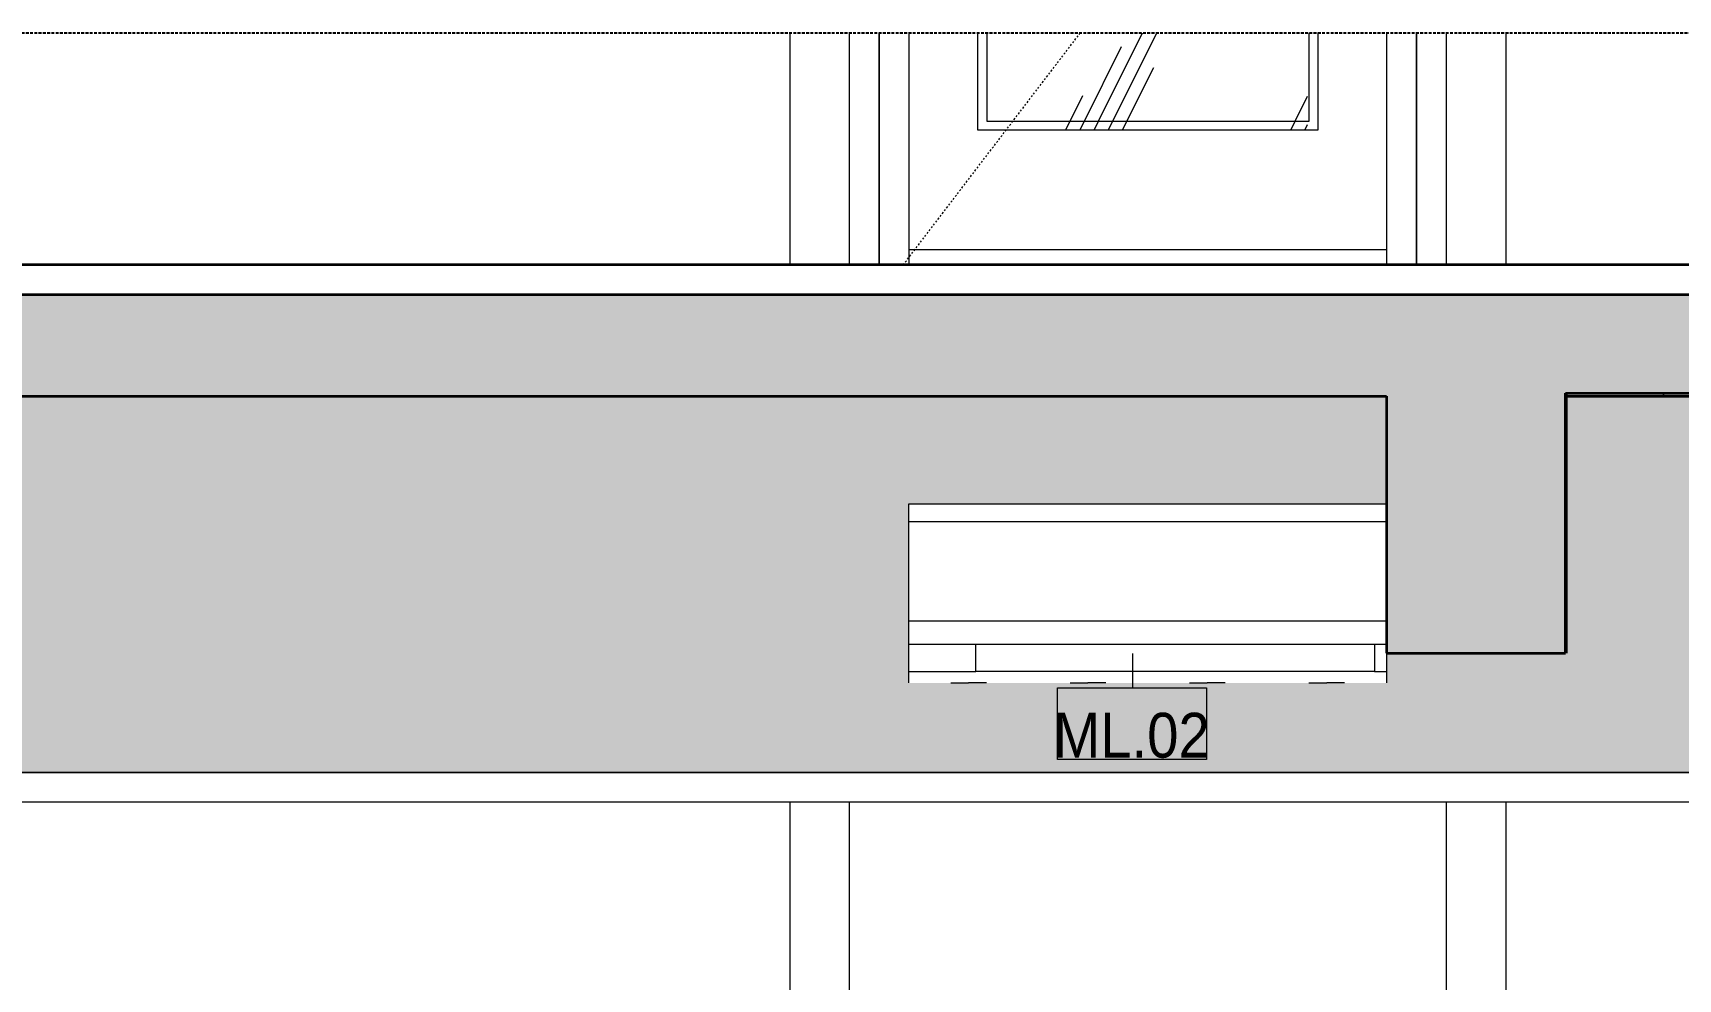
# Model space of a CAD drawing. Header units: millimetres. Extents: x 32270 to 221883, y 3811 to 78637.
# Drawn here: x 48235 to 50991, y 7804 to 9389 of the extents above; entities that cross this region are included whole.
import ezdxf

# ---------------------------------------------------------------- set-up
doc = ezdxf.new("R2010")
doc.units = ezdxf.units.MM
for name, pattern in [('Centre', [31.75, 6.35, -4.7625, 15.875, -4.7625]), ('Dash', [6, 3, -3]), ('Hidden', [7.14375, 4.7625, -2.38125]), ('IMPORT-CENTER _2_', [40.64, 25.4, -5.08, 5.08, -5.08])]:
    doc.linetypes.add(name, pattern=pattern)
for name, color, linetype, lineweight in [('0-4', 90, 'Continuous', 5), ('A-CLNG-1', 7, 'Continuous', 35), ('A-CLNG-2', 250, 'Continuous', 18), ('A-CLNG-PATT-1', 250, 'Continuous', 18), ('A-CLNG-PATT-2', 71, 'Continuous', 25), ('A-DETL-GENF', 92, 'Continuous', 18), ('A-DETL-GENF-3', 92, 'Hidden', 25), ('A-DETL-GENF-4', 9, 'Continuous', 18), ('A-DETL-GENF-HDLN-1', 250, 'Dash', 18), ('A-DETL-GENF-HDLN-2', 1, 'Continuous', 18), ('A-DETL-MEDM', 33, 'Continuous', 35), ('A-DOOR-3', 250, 'Continuous', 18), ('A-FLOR-FNSH-1', 7, 'Continuous', 35), ('A-FLOR-LEVL-2', 51, 'Centre', 9), ('A-FLOR-PATT-1', 253, 'Continuous', 18), ('A-WALL-3', 250, 'Continuous', 18), ('G-IMPT', 8, 'Continuous', 18), ('G-IMPT-2', 8, 'IMPORT-CENTER _2_', 18), ('M-EQPM', 50, 'Continuous', 18), ('M-EQPM-1', 50, 'Continuous', 25), ('M-EQPM-2', 250, 'Continuous', 18), ('M-EQPM-IDEN', 50, 'Continuous', 9), ('S-BEAM-2', 90, 'Continuous', 50), ('S-COLS-9', 250, 'Continuous', 18)]:
    doc.layers.add(name, color=color, linetype=linetype, lineweight=lineweight)
doc.styles.add('Arial_2', font='arial.ttf', dxfattribs={"width": 0.9, "height": 75})
pattern_1 = [(50, (37692.33, 15875), (364.368, -31.878), [38.1, -419.1]), (355, (37692.33, 15875), (-70.486, 382.113), [30.48, -335.28]), (100.451, (37722.7, 15872.34), (293.885, 350.233), [32.38, -356.18]), (46.184, (37692.33, 15976.6), (542.158, -84.086), [57.15, -628.65]), (96.636, (37737.5, 15969.6), (474.805, 494.855), [48.57, -534.27]), (351.184, (37692.33, 15976.6), (474.81, 494.85), [45.72, -502.92]), (21, (37743.13, 15951.2), (303.228, -204.53), [38.1, -419.1]), (326, (37743.13, 15951.2), (123.604, 368.376), [30.48, -335.28]), (71.451, (37768.4, 15934.16), (426.834, 163.843), [32.38, -356.18]), (37.5, (37692.33, 15875), (6.1766, 169.1102), [3.353, -327.863, 3.353, -337.007, -336.55]), (37.5, (37692.33, 15875), (6.1766, 169.1102), [-671.576, 3.353, -333.197]), (7.5, (37692.33, 15875), (133.639, 200.3615), [3.353, -190.703, 3.353, -320.243, -128.27]), (7.5, (37692.33, 15875), (133.639, 200.3615), [-517.652, 3.353, -124.917]), (327.5, (37579.05, 15875), (271.1818, -11.4584), [3.353, -123.647, 3.353, -392.887, -525.78]), (327.5, (37579.05, 15875), (271.1818, -11.4584), [-523.24, 3.353, -522.427]), (317.5, (37528.25, 15875), (296.2585, 50.853), [3.353, -161.747, 3.353, -259.791, -373.38]), (317.5, (37528.25, 15875), (296.2585, 50.853), [-428.244, 3.353, -370.027]), (45, (37692.33, 15875), (-125.7236, 125.7236), []), (45, (37692.33, 16065.5), (-125.7236, 125.7236), [])]
pattern_2 = [(0, (37692.33, 15875), (406.4, 101.6), [16.764, -288.036, 16.764, -288.036, -1625.6]), (0, (37692.33, 15875), (406.4, 101.6), [-609.6, 16.764, -592.836, 16.764, -288.036, -711.2]), (0, (37692.33, 15875), (406.4, 101.6), [-1524, 16.764, -186.436, 16.764, -491.236]), (120, (37844.73, 15925.8), (-291.1882, 301.1527), [16.764, -288.036, 16.764, -288.036, -1625.6]), (120, (37844.73, 15925.8), (-291.1882, 301.1527), [-609.6, 16.764, -592.836, 16.764, -288.036, -711.2]), (120, (37844.73, 15925.8), (-291.1882, 301.1527), [-1524, 16.764, -186.436, 16.764, -491.236]), (240, (37895.53, 16129), (-115.2118, -402.7527), [16.764, -288.036, 16.764, -288.036, -1625.6]), (240, (37895.53, 16129), (-115.2118, -402.7527), [-609.6, 16.764, -592.836, 16.764, -288.036, -711.2]), (240, (37895.53, 16129), (-115.2118, -402.7527), [-1524, 16.764, -186.436, 16.764, -491.236])]
pattern_3 = [(63.435, (37755.83, 15906.75), (-255.583, 766.747), [317.5, -190.5, 317.5, -190.5, -403.903]), (63.435, (37755.83, 15906.75), (-255.583, 766.747), [-1016, 127, -276.9]), (63.435, (37739.96, 15922.6), (-255.583, 766.747), [254, -317.5, 190.5, -190.5, -467.403]), (63.435, (37739.96, 15922.6), (-255.583, 766.747), [-952.5, 222.25, -245.15]), (63.435, (37739.96, 15970.25), (-255.583, 766.747), [190.5, -381, 127, -190.5, -530.903]), (63.435, (37739.96, 15970.25), (-255.583, 766.747), [-889, 285.75, -245.15]), (63.435, (37787.6, 15922.6), (-255.583, 766.747), [190.5, -381, 158.75, -689.653]), (63.435, (37835.2, 15970.25), (-255.583, 766.747), [95.25, -476.25, 63.5, -784.903]), (63.435, (37755.83, 16049.6), (-255.583, 766.747), [63.5, -476.25, 63.5, -254, -562.653]), (63.435, (37755.83, 16049.6), (-255.583, 766.747), [-857.25, 158.75, -403.9]), (63.435, (38041.6, 16002), (-255.583, 766.747), [317.5, -476.25, 381, -251.503]), (63.435, (38041.6, 15954.4), (-255.583, 766.747), [444.5, -317.5, 476.25, -188.003]), (63.435, (38073.33, 15970.25), (-255.583, 766.747), [508, -254, 381, -276.903]), (63.435, (38120.96, 16017.9), (-255.583, 766.747), [317.5, -444.5, 254, -403.903]), (63.435, (38073.33, 16113.1), (-255.583, 766.747), [158.75, -635, 190.5, -435.653]), (63.435, (38168.6, 16065.5), (-255.583, 766.747), [127, -635, 127, -530.903])]

# ---------------------------------------------------------------- blocks, each defined once
blk = doc.blocks.new('NCV_TKTC_KET CAU_rvt-2-TKCS_CĂN HỘ LOẠI 3A - MẶT CẮT 1')
at = {"layer": 'A-FLOR-PATT-1'}
h = blk.add_hatch(dxfattribs=at)
h.set_pattern_fill('FP_3', color=256, style=0, pattern_type=2)
h.set_pattern_definition(pattern_1)
h.paths.add_polyline_path([(41852.6, 8780), (41852.6, 8785), (38252.6, 8785), (38252.6, 8780), (41846.6, 8780)])
h = blk.add_hatch(dxfattribs=at)
h.set_pattern_fill('FP_3', color=256, style=0, pattern_type=2)
h.set_pattern_definition(pattern_1)
h.paths.add_polyline_path([(41852.6, 8780), (41852.6, 8785), (38252.6, 8785), (38252.6, 8780), (41846.6, 8780)])
at = {"layer": 'A-FLOR-FNSH-1'}
blk.add_line((38252.6, 8780), (41852.6, 8780), dxfattribs=at)
at = {"layer": 'S-BEAM-2'}
blk.add_line((38252.6, 8350), (38252.6, 8785), dxfattribs=at)
blk = doc.blocks.new('Air_Conditioner_on_wall_20381 - Air_Conditioner_on_wall_20381-806652-TKCS_CĂN HỘ LOẠI 3A - MẶT CẮT 1')
at = {"layer": 'M-EQPM-2'}
for p, q in [((37152.2, 8570), (37152.2, 8600)), ((37152.2, 8600), (37952.2, 8600)), ((37952.2, 8600), (37952.2, 8570)), ((37152.2, 8404.1), (37152.2, 8570)), ((37952.2, 8570), (37152.2, 8570)), ((37952.2, 8570), (37952.2, 8404.1)), ((37152.2, 8364.8), (37152.2, 8404.1)), ((37152.2, 8404.1), (37952.2, 8404.1)), ((37952.2, 8404.1), (37952.2, 8364.8)), ((37152.2, 8319.1), (37152.2, 8364.8)), ((37152.2, 8364.8), (37264.2, 8364.8)), ((37264.2, 8364.8), (37932.2, 8364.8)), ((37264.2, 8319.1), (37264.2, 8364.8)), ((37932.2, 8364.8), (37952.2, 8364.8)), ((37932.2, 8364.8), (37932.2, 8319.1)), ((37952.2, 8364.8), (37952.2, 8319.1)), ((37152.2, 8300), (37152.2, 8319.1)), ((37152.2, 8319.1), (37264.2, 8319.1)), ((37222.3, 8300), (37252.2, 8300)), ((37282.2, 8300), (37252.2, 8300)), ((37932.2, 8319.1), (37264.2, 8319.1)), ((37422.3, 8300), (37452.2, 8300)), ((37482.2, 8300), (37452.2, 8300)), ((37622.3, 8300), (37652.2, 8300)), ((37682.2, 8300), (37652.2, 8300)), ((37822.3, 8300), (37852.2, 8300)), ((37882.2, 8300), (37852.2, 8300)), ((37932.2, 8319.1), (37952.2, 8319.1)), ((37952.2, 8319.1), (37952.2, 8300))]:
    blk.add_line(p, q, dxfattribs=at)
blk = doc.blocks.new('CL_01-VÁCH DỰNG THẠCH CAO CĂN HỘ LOẠI 1-5A - CL_01-VÁCH DỰNG THẠCH CAO CĂN HỘ LOẠI 1A-5-907636-TKCS_CĂN HỘ LOẠI 3A - MẶT CẮT 1')
at = {"layer": 'A-CLNG-PATT-1'}
h = blk.add_hatch(dxfattribs=at)
h.set_pattern_fill('FP_5', color=256, style=0, pattern_type=2)
h.set_pattern_definition(pattern_2)
h.paths.add_polyline_path([(35452.4, 8150), (35452.4, 8780), (35442.4, 8780), (35442.4, 8150)])
h.paths.add_polyline_path([(41052.6, 8150), (41062.6, 8150), (41062.6, 8780), (41052.6, 8780), (41052.6, 8432.2)])
at = {"layer": 'A-CLNG-PATT-2'}
h = blk.add_hatch(dxfattribs=at)
h.set_pattern_fill('FP_6', color=256, style=0, pattern_type=2)
h.set_pattern_definition([(0, (37692.334, 15875), (203.2, 50.8), [16.764, -135.636, 16.764, -135.636, -812.8]), (0, (37692.334, 15875), (203.2, 50.8), [-304.8, 16.764, -288.036, 16.764, -135.636, -355.6]), (0, (37692.334, 15875), (203.2, 50.8), [-762, 16.764, -84.836, 16.764, -237.236]), (120, (37768.534, 15900.4), (-145.5941, 150.57636), [16.764, -135.636, 16.764, -135.636, -812.8]), (120, (37768.534, 15900.4), (-145.5941, 150.57636), [-304.8, 16.764, -288.036, 16.764, -135.636, -355.6]), (120, (37768.534, 15900.4), (-145.5941, 150.57636), [-762, 16.764, -84.836, 16.764, -237.236]), (240, (37793.934, 16002), (-57.6059, -201.37636), [16.764, -135.636, 16.764, -135.636, -812.8]), (240, (37793.934, 16002), (-57.6059, -201.37636), [-304.8, 16.764, -288.036, 16.764, -135.636, -355.6]), (240, (37793.934, 16002), (-57.6059, -201.37636), [-762, 16.764, -84.836, 16.764, -237.236])])
h.paths.add_polyline_path([(35452.4, 8150), (41052.6, 8150), (41052.6, 8780), (38252.6, 8780), (38252.6, 8350), (37952.6, 8350), (37952.2, 8780), (35452.4, 8780), (35452.4, 8432.2)])
h.paths.add_polyline_path([(37932.2, 8300), (37152.2, 8300), (37152.2, 8600), (37952.2, 8600), (37952.2, 8300)])
at = {"layer": 'A-CLNG-1'}
for p, q in [((35442.4, 8780), (35442.4, 8150)), ((35452.4, 8150), (35452.4, 8780)), ((41062.6, 8780), (41052.6, 8780)), ((41052.6, 8780), (41052.6, 8150)), ((41062.6, 8150), (41062.6, 8780)), ((35442.4, 8150), (35452.4, 8150)), ((41052.6, 8150), (41062.6, 8150))]:
    blk.add_line(p, q, dxfattribs=at)
at = {"layer": 'A-CLNG-2'}
blk.add_line((41052.6, 8150), (35452.6, 8150), dxfattribs=at)
blk = doc.blocks.new('NCV_TKTC_TANG 2_rvt-2-TKCS_CĂN HỘ LOẠI 3A - MẶT CẮT 1')
at = {"layer": 'A-CLNG-PATT-1'}
h = blk.add_hatch(dxfattribs=at)
h.set_pattern_fill('FP_5', color=256, style=0, pattern_type=2)
h.set_pattern_definition(pattern_2)
h.paths.add_polyline_path([(41029.8, 8780), (41052.6, 8780), (41052.6, 8785), (38252.6, 8785), (38252.6, 8780), (38385.9, 8780)])
at = {"layer": 'A-CLNG-1'}
blk.add_line((38252.6, 8780), (41052.6, 8780), dxfattribs=at)
at = {"layer": 'A-CLNG-2'}
for p, q in [((35452.6, 8150), (41052.6, 8150)), ((41052.6, 8100), (35452.6, 8100))]:
    blk.add_line(p, q, dxfattribs=at)
at = {"layer": 'A-WALL-3'}
for p, q in [((37052.6, 5600), (37052.6, 8100)), ((38052.6, 8100), (38052.6, 5600))]:
    blk.add_line(p, q, dxfattribs=at)
at = {"layer": 'S-COLS-9'}
for p, q in [((36952.6, 8100), (36952.6, 5600)), ((37052.6, 5600), (37052.6, 8100)), ((38052.6, 8100), (38052.6, 5600)), ((38152.6, 5600), (38152.6, 8100))]:
    blk.add_line(p, q, dxfattribs=at)
at = {"layer": 'A-CLNG-2'}
blk.add_blockref('CL_01-VÁCH DỰNG THẠCH CAO CĂN HỘ LOẠI 1-5A - CL_01-VÁCH DỰNG THẠCH CAO CĂN HỘ LOẠI 1A-5-907636-TKCS_CĂN HỘ LOẠI 3A - MẶT CẮT 1', (0, 0), dxfattribs=at)
at = {"layer": 'M-EQPM-2'}
blk.add_blockref('Air_Conditioner_on_wall_20381 - Air_Conditioner_on_wall_20381-806652-TKCS_CĂN HỘ LOẠI 3A - MẶT CẮT 1', (0, 0), dxfattribs=at)
blk = doc.blocks.new('DOOR_CW_01 CANH MO-PANEL KINH - DIG_01-900x2200-CỬA NHÔM KÍNH-V33-TKCS_CĂN HỘ LOẠI 3A - MẶT CẮT 1')
at = {"layer": 'A-DETL-GENF-HDLN-2'}
h = blk.add_hatch(dxfattribs=at)
h.set_pattern_fill('FP_9', color=256, style=0, pattern_type=2)
h.set_pattern_definition(pattern_3)
h.paths.add_polyline_path([(37267.6, 9226), (37837.6, 9226), (37837.6, 9388.6), (37822.6, 9388.6), (37822.6, 9241), (37282.6, 9241), (37282.6, 9388.6), (37267.6, 9388.6), (37267.6, 9241)])
h = blk.add_hatch(dxfattribs=at)
h.set_pattern_fill('FP_9', color=256, style=0, pattern_type=2)
h.set_pattern_definition(pattern_3)
h.paths.add_polyline_path([(37822.6, 9241), (37822.6, 9388.6), (37282.6, 9388.6), (37282.6, 9241), (37683.5, 9241)])
at = {"layer": 'A-DETL-GENF-HDLN-1'}
blk.add_line((37142.6, 9000), (37439.4, 9388.6), dxfattribs=at)
at = {"layer": 'A-DOOR-3'}
for p, q in [((37102.6, 9388.6), (37102.6, 9000)), ((37152.6, 9000), (37152.6, 9388.6)), ((37267.6, 9226), (37267.6, 9388.6)), ((37282.6, 9388.6), (37282.6, 9241)), ((37822.6, 9241), (37822.6, 9388.6)), ((37837.6, 9388.6), (37837.6, 9226)), ((37952.6, 9388.6), (37952.6, 9000)), ((38002.6, 9000), (38002.6, 9388.6)), ((37282.6, 9241), (37822.6, 9241)), ((37837.6, 9226), (37267.6, 9226)), ((37152.6, 9026), (37952.6, 9026))]:
    blk.add_line(p, q, dxfattribs=at)
blk = doc.blocks.new('NCV_TKTC_TANG 3 - 4_rvt-3-TKCS_CĂN HỘ LOẠI 3A - MẶT CẮT 1')
at = {"layer": 'A-FLOR-FNSH-1'}
blk.add_line((41852.6, 9000), (35052.6, 9000), dxfattribs=at)
at = {"layer": 'A-WALL-3'}
for p, q in [((37052.6, 9000), (37052.6, 9388.6)), ((37102.6, 9100), (37102.6, 9388.6)), ((38002.6, 9388.6), (38002.6, 9100)), ((38052.6, 9388.6), (38052.6, 9000)), ((37102.6, 9000), (37102.6, 9100)), ((38002.6, 9100), (38002.6, 9000))]:
    blk.add_line(p, q, dxfattribs=at)
at = {"layer": 'S-COLS-9'}
for p, q in [((36952.6, 9388.6), (36952.6, 9000)), ((37052.6, 9000), (37052.6, 9388.6)), ((38052.6, 9388.6), (38052.6, 9000)), ((38152.6, 9000), (38152.6, 9388.6))]:
    blk.add_line(p, q, dxfattribs=at)
at = {"layer": 'A-DOOR-3'}
blk.add_blockref('DOOR_CW_01 CANH MO-PANEL KINH - DIG_01-900x2200-CỬA NHÔM KÍNH-V33-TKCS_CĂN HỘ LOẠI 3A - MẶT CẮT 1', (0, 0), dxfattribs=at)
blk = doc.blocks.new('TKTC_XREF_251221_MB TANG 2-7 - TKTC_XREF_260130_MB TANG 2-5_dwg_$cc-4746798-TKCS_CĂN HỘ LOẠI 3A - MẶT CẮT 1')
at = {"layer": 'G-IMPT-2'}
for p, q in [((37553.2, 5600), (37432.1, 5600)), ((37493, 5600), (37492.2, 5600))]:
    blk.add_line(p, q, dxfattribs=at)
at = {"layer": 'M-EQPM'}
for p, q in [((37537.6, 5600), (37447.6, 5600)), ((37447.6, 5600), (37492.6, 5600)), ((37492.3, 5600), (37492.3, 5600)), ((37492.6, 5600), (37537.6, 5600))]:
    blk.add_line(p, q, dxfattribs=at)
blk = doc.blocks.new('TKTC_XREF_251221_MB TANG 2-7 - TKTC_XREF_260130_MB TANG 2-5_dwg_CUM U_DN100-V13-TKCS_CĂN HỘ LOẠI 3A - MẶT CẮT 1')
at = {"layer": 'G-IMPT'}
for p, q in [((37438.5, 5600), (37437, 5600)), ((37437, 5600), (37449.1, 5600)), ((37438.5, 5600), (37440.8, 5600)), ((37447.6, 5600), (37438.5, 5600)), ((37439.6, 5600), (37446.5, 5600)), ((37548.8, 5600), (37439.9, 5600)), ((37440.8, 5600), (37445.3, 5600)), ((37441, 5600), (37441.8, 5600)), ((37441, 5600), (37445.1, 5600)), ((37441.8, 5600), (37444.3, 5600)), ((37441.8, 5600), (37444.3, 5600)), ((37441.8, 5600), (37444.3, 5600)), ((37444.3, 5600), (37445.1, 5600)), ((37445.3, 5600), (37447.6, 5600)), ((37542.5, 5600), (37446.2, 5600)), ((37446.2, 5600), (37449.4, 5600)), ((37449.1, 5600), (37447.6, 5600)), ((37539.4, 5600), (37449.4, 5600)), ((37542.5, 5600), (37539.4, 5600)), ((37541.1, 5600), (37539.6, 5600)), ((37539.6, 5600), (37551.7, 5600)), ((37541.1, 5600), (37543.4, 5600)), ((37550.2, 5600), (37541.1, 5600)), ((37542.3, 5600), (37549.1, 5600)), ((37543.4, 5600), (37547.9, 5600)), ((37543.7, 5600), (37544.4, 5600)), ((37543.7, 5600), (37547.7, 5600)), ((37544.4, 5600), (37546.9, 5600)), ((37544.4, 5600), (37546.9, 5600)), ((37544.4, 5600), (37546.9, 5600)), ((37546.9, 5600), (37547.7, 5600)), ((37547.9, 5600), (37550.2, 5600)), ((37551.7, 5600), (37550.2, 5600))]:
    blk.add_line(p, q, dxfattribs=at)
blk = doc.blocks.new('TKTC_XREF_251221_MB TANG 2-7 - TKTC_XREF_260130_MB TANG 2-5_dwg_THU NUOC - THU NUOC-444531-TKCS_MB TẦNG 1-4746810-TKCS_CĂN HỘ LOẠI 3A - MẶT CẮT 1')
at = {"layer": 'G-IMPT'}
for p, q in [((36628.7, 5600), (36478.7, 5600)), ((36478.7, 5600), (36628.7, 5600)), ((36603.7, 5600), (36503.7, 5600)), ((36503.7, 5600), (36603.7, 5600)), ((36598.7, 5600), (36508.7, 5600)), ((36508.7, 5600), (36598.7, 5600)), ((36508.7, 5600), (36598.7, 5600)), ((36598.7, 5600), (36508.7, 5600)), ((36521.6, 5600), (36521.6, 5600)), ((36521.6, 5600), (36521.6, 5600)), ((36521.6, 5600), (36521.6, 5600)), ((36521.6, 5600), (36545.7, 5600)), ((36545.7, 5600), (36521.6, 5600)), ((36585.8, 5600), (36521.6, 5600)), ((36521.6, 5600), (36585.8, 5600)), ((36585.8, 5600), (36521.6, 5600)), ((36521.6, 5600), (36585.8, 5600)), ((36533.9, 5600), (36533.9, 5600)), ((36533.9, 5600), (36533.9, 5600)), ((36573.4, 5600), (36533.9, 5600)), ((36533.9, 5600), (36573.4, 5600)), ((36573.4, 5600), (36533.9, 5600)), ((36533.9, 5600), (36573.4, 5600)), ((36543.9, 5600), (36543.9, 5600)), ((36543.9, 5600), (36543.9, 5600)), ((36563.5, 5600), (36543.9, 5600)), ((36543.9, 5600), (36563.5, 5600)), ((36563.5, 5600), (36543.9, 5600)), ((36543.9, 5600), (36563.5, 5600)), ((36585.8, 5600), (36561.7, 5600)), ((36561.7, 5600), (36585.8, 5600)), ((36563.5, 5600), (36563.5, 5600)), ((36563.5, 5600), (36563.5, 5600)), ((36573.4, 5600), (36573.4, 5600)), ((36573.4, 5600), (36573.4, 5600)), ((36585.8, 5600), (36585.8, 5600)), ((36585.8, 5600), (36585.8, 5600)), ((36585.8, 5600), (36585.8, 5600))]:
    blk.add_line(p, q, dxfattribs=at)
blk = doc.blocks.new('TKTC_XREF_251221_MB TANG 2-7 - TKTC_XREF_260130_MB TANG 2-5_dwg_$cc-V14-TKCS_CĂN HỘ LOẠI 3A - MẶT CẮT 1')
at = {"layer": 'G-IMPT-2'}
for p, q in [((37554.2, 5600), (37433.1, 5600)), ((37494.1, 5600), (37493.3, 5600))]:
    blk.add_line(p, q, dxfattribs=at)
at = {"layer": 'M-EQPM'}
for p, q in [((37538.7, 5600), (37448.7, 5600)), ((37448.7, 5600), (37493.7, 5600)), ((37493.4, 5600), (37493.4, 5600)), ((37493.7, 5600), (37538.7, 5600))]:
    blk.add_line(p, q, dxfattribs=at)
blk = doc.blocks.new('TKTC_XREF_251221_MB TANG 2-7 - TKTC_XREF_260130_MB TANG 2-5_dwg_CUM U_DN100-V15-TKCS_CĂN HỘ LOẠI 3A - MẶT CẮT 1')
at = {"layer": 'G-IMPT'}
for p, q in [((37439.6, 5600), (37438.1, 5600)), ((37438.1, 5600), (37450.2, 5600)), ((37439.6, 5600), (37441.9, 5600)), ((37448.7, 5600), (37439.6, 5600)), ((37440.7, 5600), (37447.5, 5600)), ((37549.9, 5600), (37441, 5600)), ((37441.9, 5600), (37446.4, 5600)), ((37442.1, 5600), (37442.9, 5600)), ((37442.1, 5600), (37446.2, 5600)), ((37442.9, 5600), (37445.4, 5600)), ((37442.9, 5600), (37445.4, 5600)), ((37442.9, 5600), (37445.4, 5600)), ((37445.4, 5600), (37446.2, 5600)), ((37446.4, 5600), (37448.7, 5600)), ((37543.6, 5600), (37447.3, 5600)), ((37447.3, 5600), (37450.5, 5600)), ((37450.2, 5600), (37448.7, 5600)), ((37540.5, 5600), (37450.5, 5600)), ((37543.6, 5600), (37540.5, 5600)), ((37542.2, 5600), (37540.7, 5600)), ((37540.7, 5600), (37552.8, 5600)), ((37542.2, 5600), (37544.5, 5600)), ((37551.3, 5600), (37542.2, 5600)), ((37543.4, 5600), (37550.2, 5600)), ((37544.5, 5600), (37549, 5600)), ((37544.7, 5600), (37545.5, 5600)), ((37544.7, 5600), (37548.8, 5600)), ((37545.5, 5600), (37548, 5600)), ((37545.5, 5600), (37548, 5600)), ((37545.5, 5600), (37548, 5600)), ((37548, 5600), (37548.8, 5600)), ((37549, 5600), (37551.3, 5600)), ((37552.8, 5600), (37551.3, 5600))]:
    blk.add_line(p, q, dxfattribs=at)
blk = doc.blocks.new('TKTC_XREF_251221_MB TANG 2-7 - TKTC_XREF_260130_MB TANG 2-5_dwg_THU NUOC - THU NUOC-444531-TKCS_MB TẦNG 1-4746804-TKCS_CĂN HỘ LOẠI 3A - MẶT CẮT 1')
at = {"layer": 'G-IMPT'}
for p, q in [((34278.6, 5600), (34128.6, 5600)), ((34128.6, 5600), (34278.6, 5600)), ((34253.6, 5600), (34153.6, 5600)), ((34153.6, 5600), (34253.6, 5600)), ((34248.6, 5600), (34158.6, 5600)), ((34158.6, 5600), (34248.6, 5600)), ((34158.6, 5600), (34248.6, 5600)), ((34248.6, 5600), (34158.6, 5600)), ((34171.5, 5600), (34171.5, 5600)), ((34171.5, 5600), (34171.5, 5600)), ((34171.5, 5600), (34171.5, 5600)), ((34171.5, 5600), (34195.6, 5600)), ((34195.6, 5600), (34171.5, 5600)), ((34235.7, 5600), (34171.5, 5600)), ((34171.5, 5600), (34235.7, 5600)), ((34235.7, 5600), (34171.5, 5600)), ((34171.5, 5600), (34235.7, 5600)), ((34183.8, 5600), (34183.8, 5600)), ((34183.8, 5600), (34183.8, 5600)), ((34223.3, 5600), (34183.8, 5600)), ((34183.8, 5600), (34223.3, 5600)), ((34223.3, 5600), (34183.8, 5600)), ((34183.8, 5600), (34223.3, 5600)), ((34193.8, 5600), (34193.8, 5600)), ((34193.8, 5600), (34193.8, 5600)), ((34213.4, 5600), (34193.8, 5600)), ((34193.8, 5600), (34213.4, 5600)), ((34213.4, 5600), (34193.8, 5600)), ((34193.8, 5600), (34213.4, 5600)), ((34235.7, 5600), (34211.6, 5600)), ((34211.6, 5600), (34235.7, 5600)), ((34213.4, 5600), (34213.4, 5600)), ((34213.4, 5600), (34213.4, 5600)), ((34223.3, 5600), (34223.3, 5600)), ((34223.3, 5600), (34223.3, 5600)), ((34235.7, 5600), (34235.7, 5600)), ((34235.7, 5600), (34235.7, 5600)), ((34235.7, 5600), (34235.7, 5600))]:
    blk.add_line(p, q, dxfattribs=at)
blk = doc.blocks.new('TKTC_XREF_251221_MB TANG 2-7 - TKTC_XREF_260130_MB TANG 2-5_dwg_CUM U_DN100-V16-TKCS_CĂN HỘ LOẠI 3A - MẶT CẮT 1')
at = {"layer": 'G-IMPT'}
for p, q in [((37834.5, 5600), (37836.8, 5600)), ((37835.6, 5600), (37842.5, 5600)), ((37835.9, 5600), (37836.3, 5600)), ((37945.2, 5600), (37836.3, 5600)), ((37836.8, 5600), (37841.3, 5600)), ((37836.8, 5600), (37836.8, 5600)), ((37837, 5600), (37837.8, 5600)), ((37837.8, 5600), (37840.3, 5600)), ((37837.8, 5600), (37840.3, 5600)), ((37837.8, 5600), (37840.3, 5600)), ((37840.3, 5600), (37841.1, 5600)), ((37841.3, 5600), (37843.6, 5600)), ((37841.4, 5600), (37841.3, 5600)), ((37938.9, 5600), (37842.6, 5600)), ((37935.7, 5600), (37845.7, 5600)), ((37937.1, 5600), (37939.4, 5600)), ((37938.3, 5600), (37945.1, 5600)), ((37939.4, 5600), (37944, 5600)), ((37939.4, 5600), (37939.4, 5600)), ((37939.6, 5600), (37940.4, 5600)), ((37940.4, 5600), (37942.9, 5600)), ((37940.4, 5600), (37942.9, 5600)), ((37940.4, 5600), (37942.9, 5600)), ((37942.9, 5600), (37943.7, 5600)), ((37944, 5600), (37946.2, 5600)), ((37944, 5600), (37944, 5600)), ((37944.9, 5600), (37945.2, 5600))]:
    blk.add_line(p, q, dxfattribs=at)
at = {"layer": 'G-IMPT', "flags": 128}
for points in [[(37834.5, 5600), (37833, 5600), (37833, 5600), (37845.2, 5600), (37845.2, 5600), (37843.6, 5600)], [(37843.6, 5600), (37843.6, 5600), (37834.5, 5600), (37834.5, 5600)], [(37837, 5600), (37837, 5600), (37841.1, 5600), (37841.1, 5600)], [(37842.3, 5600), (37842.6, 5600), (37845.7, 5600)], [(37938.6, 5600), (37938.9, 5600), (37935.7, 5600)], [(37937.2, 5600), (37935.7, 5600), (37935.7, 5600), (37947.8, 5600), (37947.8, 5600), (37946.3, 5600)], [(37946.2, 5600), (37946.3, 5600), (37937.2, 5600), (37937.1, 5600)], [(37939.7, 5600), (37939.6, 5600), (37943.7, 5600), (37943.7, 5600)]]:
    blk.add_lwpolyline(points, dxfattribs=at)
blk = doc.blocks.new('TKTC_XREF_251221_MB TANG 2-7 - TKTC_XREF_251221_MB TANG 2-7-V32-TKCS_CĂN HỘ LOẠI 3A - MẶT CẮT 1')
at = {"layer": 'M-EQPM'}
for p, q in [((37553.6, 9000), (37434, 9000)), ((37434, 9000), (37553.6, 9000)), ((37435, 9000), (37554.6, 9000)), ((37554.6, 9000), (37435, 9000)), ((37435, 9000), (37554.6, 9000)), ((37436.1, 9000), (37555.7, 9000)), ((37552.6, 9000), (37436.8, 9000)), ((37436.8, 9000), (37552.6, 9000)), ((37552.6, 9000), (37436.8, 9000)), ((37436.8, 9000), (37552.6, 9000)), ((37554.6, 9000), (37436.8, 9000)), ((37553.6, 9000), (37437.8, 9000)), ((37437.8, 9000), (37553.6, 9000)), ((37553.6, 9000), (37437.8, 9000)), ((37437.8, 9000), (37553.6, 9000)), ((37555.7, 9000), (37437.8, 9000)), ((37952.6, 9000), (37832.9, 9000)), ((37832.9, 9000), (37833.2, 9000)), ((37953.3, 9000), (37832.9, 9000)), ((37832.9, 9000), (37953.3, 9000)), ((37833.2, 9000), (37953, 9000)), ((37953, 9000), (37952.6, 9000))]:
    blk.add_line(p, q, dxfattribs=at)
at = {"layer": 'M-EQPM-1'}
blk.add_line((33852.6, 9000), (42767, 9000), dxfattribs=at)
for name, p in [('TKTC_XREF_251221_MB TANG 2-7 - TKTC_XREF_260130_MB TANG 2-5_dwg_THU NUOC - THU NUOC-444531-TKCS_MB TẦNG 1-4746804-TKCS_CĂN HỘ LOẠI 3A - MẶT CẮT 1', (2349.1, 3400)), ('TKTC_XREF_251221_MB TANG 2-7 - TKTC_XREF_260130_MB TANG 2-5_dwg_THU NUOC - THU NUOC-444531-TKCS_MB TẦNG 1-4746810-TKCS_CĂN HỘ LOẠI 3A - MẶT CẮT 1', (0, 3400)), ('TKTC_XREF_251221_MB TANG 2-7 - TKTC_XREF_260130_MB TANG 2-5_dwg_THU NUOC - THU NUOC-444531-TKCS_MB TẦNG 1-4746810-TKCS_CĂN HỘ LOẠI 3A - MẶT CẮT 1', (0, 3400)), ('TKTC_XREF_251221_MB TANG 2-7 - TKTC_XREF_260130_MB TANG 2-5_dwg_THU NUOC - THU NUOC-444531-TKCS_MB TẦNG 1-4746810-TKCS_CĂN HỘ LOẠI 3A - MẶT CẮT 1', (0, 3400)), ('TKTC_XREF_251221_MB TANG 2-7 - TKTC_XREF_260130_MB TANG 2-5_dwg_THU NUOC - THU NUOC-444531-TKCS_MB TẦNG 1-4746804-TKCS_CĂN HỘ LOẠI 3A - MẶT CẮT 1', (2350.1, 3400)), ('TKTC_XREF_251221_MB TANG 2-7 - TKTC_XREF_260130_MB TANG 2-5_dwg_$cc-4746798-TKCS_CĂN HỘ LOẠI 3A - MẶT CẮT 1', (-1, 3400)), ('TKTC_XREF_251221_MB TANG 2-7 - TKTC_XREF_260130_MB TANG 2-5_dwg_$cc-4746798-TKCS_CĂN HỘ LOẠI 3A - MẶT CẮT 1', (0, 3400)), ('TKTC_XREF_251221_MB TANG 2-7 - TKTC_XREF_260130_MB TANG 2-5_dwg_$cc-4746798-TKCS_CĂN HỘ LOẠI 3A - MẶT CẮT 1', (0, 3400)), ('TKTC_XREF_251221_MB TANG 2-7 - TKTC_XREF_260130_MB TANG 2-5_dwg_$cc-V14-TKCS_CĂN HỘ LOẠI 3A - MẶT CẮT 1', (0, 3400)), ('TKTC_XREF_251221_MB TANG 2-7 - TKTC_XREF_260130_MB TANG 2-5_dwg_CUM U_DN100-V13-TKCS_CĂN HỘ LOẠI 3A - MẶT CẮT 1', (-1, 3400)), ('TKTC_XREF_251221_MB TANG 2-7 - TKTC_XREF_260130_MB TANG 2-5_dwg_CUM U_DN100-V13-TKCS_CĂN HỘ LOẠI 3A - MẶT CẮT 1', (0, 3400)), ('TKTC_XREF_251221_MB TANG 2-7 - TKTC_XREF_260130_MB TANG 2-5_dwg_CUM U_DN100-V13-TKCS_CĂN HỘ LOẠI 3A - MẶT CẮT 1', (0, 3400)), ('TKTC_XREF_251221_MB TANG 2-7 - TKTC_XREF_260130_MB TANG 2-5_dwg_CUM U_DN100-V15-TKCS_CĂN HỘ LOẠI 3A - MẶT CẮT 1', (0, 3400)), ('TKTC_XREF_251221_MB TANG 2-7 - TKTC_XREF_260130_MB TANG 2-5_dwg_$cc-V14-TKCS_CĂN HỘ LOẠI 3A - MẶT CẮT 1', (397.1, 3400)), ('TKTC_XREF_251221_MB TANG 2-7 - TKTC_XREF_260130_MB TANG 2-5_dwg_CUM U_DN100-V16-TKCS_CĂN HỘ LOẠI 3A - MẶT CẮT 1', (0, 3400))]:
    blk.add_blockref(name, p)
blk = doc.blocks.new('BORDER VIEW - BORDER VIEW-3699927-TKCS_CĂN HỘ LOẠI 3A - MẶT CẮT 1')
at = {"layer": 'A-DETL-GENF-3'}
blk.add_line((33422.6, 9388.6), (42617, 9388.6), dxfattribs=at)
blk = doc.blocks.new('M_ME Tag - Boxed-4073756-TKCS_CĂN HỘ LOẠI 3A - MẶT CẮT 1')
at = {"layer": 'M-EQPM-IDEN'}
for p, q in [((37401, 8171.7), (37401, 8291.7)), ((37401, 8291.7), (37651, 8291.7)), ((37651, 8291.7), (37651, 8171.7)), ((37651, 8171.7), (37401, 8171.7))]:
    blk.add_line(p, q, dxfattribs=at)

msp = doc.modelspace()

# ---------------------------------------------------------------- hatches: boundary and pattern name
at = {"layer": 'A-DETL-GENF-4'}
h = msp.add_hatch(dxfattribs=at)
h.set_pattern_fill('FP_3', color=256, style=0, pattern_type=2)
h.set_pattern_definition([(50, (50242.38, 15875), (364.368, -31.878), [38.1, -419.1]), (355, (50242.4, 15875), (-70.486, 382.113), [30.48, -335.28]), (100.451, (50272.75, 15872.34), (293.885, 350.233), [32.38, -356.18]), (46.184, (50242.4, 15976.6), (542.158, -84.086), [57.15, -628.65]), (96.636, (50287.56, 15969.6), (474.805, 494.855), [48.57, -534.27]), (351.184, (50242.4, 15976.6), (474.81, 494.85), [45.72, -502.92]), (21, (50293.18, 15951.2), (303.2285, -204.5305), [38.1, -419.1]), (326, (50293.2, 15951.2), (123.604, 368.376), [30.48, -335.28]), (71.451, (50318.45, 15934.16), (426.834, 163.843), [32.38, -356.18]), (37.5, (50242.38, 15875), (6.1766, 169.1102), [3.353, -327.863, 3.353, -337.007, -336.55]), (37.5, (50242.38, 15875), (6.1766, 169.1102), [-671.576, 3.353, -333.197]), (7.5, (50242.38, 15875), (133.639, 200.3615), [3.353, -190.703, 3.353, -320.243, -128.27]), (7.5, (50242.38, 15875), (133.639, 200.3615), [-517.652, 3.353, -124.917]), (327.5, (50129.1, 15875), (271.1818, -11.4584), [3.353, -123.647, 3.353, -392.887, -525.78]), (327.5, (50129.1, 15875), (271.1818, -11.4584), [-523.24, 3.353, -522.427]), (317.5, (50078.3, 15875), (296.2585, 50.853), [3.353, -161.747, 3.353, -259.791, -373.38]), (317.5, (50078.3, 15875), (296.2585, 50.853), [-428.244, 3.353, -370.027]), (45, (50242.38, 15875), (-125.7236, 125.7236), []), (45, (50242.38, 16065.5), (-125.7236, 125.7236), [])])
h.paths.add_polyline_path([(50802.6, 4950), (50802.6, 5380), (54402.7, 5380), (54402.7, 5100), (54602.7, 5100), (54602.7, 5360), (55317, 5360), (55317, 5530), (54602.7, 5530), (54602.7, 5550), (46402.6, 5550), (46402.6, 5700), (46202.6, 5700), (46202.6, 4950), (46502.6, 4950), (46502.6, 5380), (50502.7, 5380), (50502.7, 4950), (50568.2, 4950)])
h.paths.add_polyline_path([(54583.7, 7800), (54602.7, 7800), (54602.7, 7900), (54402.7, 7900), (54402.7, 7800), (54416.4, 7800)])
h.paths.add_polyline_path([(47602.6, 8000), (47602.6, 8100), (47402.6, 8100), (47402.6, 8000)])
h.paths.add_polyline_path([(50502.7, 8350), (50802.6, 8350), (50802.6, 8785), (54402.7, 8785), (54402.7, 8500), (54602.7, 8500), (54602.7, 8760), (55317, 8760), (55317, 8930), (54602.7, 8930), (54602.7, 8950), (46402.6, 8950), (46402.6, 9100), (46202.6, 9100), (46202.6, 8350), (46502.6, 8350), (46502.6, 8780), (50502.7, 8780), (50502.7, 8432.2)])

# ---------------------------------------------------------------- linework, layer by layer
at = {"layer": 'A-DETL-MEDM'}
for p, q in [((54602.7, 8950), (46402.6, 8950)), ((46502.6, 8780), (50502.7, 8780)), ((50502.7, 8780), (50502.7, 8350)), ((50802.6, 8350), (50802.6, 8785)), ((50802.6, 8785), (54402.7, 8785)), ((50502.7, 8350), (50802.6, 8350))]:
    msp.add_line(p, q, dxfattribs=at)
at = {"layer": 'A-FLOR-LEVL-2'}
msp.add_line((45253.7, 9000), (56128.4, 9000), dxfattribs=at)
at = {"layer": 'M-EQPM-IDEN'}
msp.add_line((50077, 8349), (50077, 8291.7), dxfattribs=at)

# ---------------------------------------------------------------- block references
at = {"layer": '0-4'}
for name in ['NCV_TKTC_TANG 3 - 4_rvt-3-TKCS_CĂN HỘ LOẠI 3A - MẶT CẮT 1', 'NCV_TKTC_TANG 2_rvt-2-TKCS_CĂN HỘ LOẠI 3A - MẶT CẮT 1', 'NCV_TKTC_KET CAU_rvt-2-TKCS_CĂN HỘ LOẠI 3A - MẶT CẮT 1']:
    msp.add_blockref(name, (12550.1, 0), dxfattribs=at)
at = {"layer": 'A-DETL-GENF'}
msp.add_blockref('BORDER VIEW - BORDER VIEW-3699927-TKCS_CĂN HỘ LOẠI 3A - MẶT CẮT 1', (12550.1, 0), dxfattribs=at)
at = {"layer": 'M-EQPM'}
msp.add_blockref('TKTC_XREF_251221_MB TANG 2-7 - TKTC_XREF_251221_MB TANG 2-7-V32-TKCS_CĂN HỘ LOẠI 3A - MẶT CẮT 1', (12550.1, 0), dxfattribs=at)
at = {"layer": 'M-EQPM-IDEN'}
msp.add_blockref('M_ME Tag - Boxed-4073756-TKCS_CĂN HỘ LOẠI 3A - MẶT CẮT 1', (12550.1, 0), dxfattribs=at)

# ---------------------------------------------------------------- texts
at = {"layer": 'M-EQPM-IDEN', "insert": (50075.4, 8211.8), "char_height": 75, "width": 270.9, "attachment_point": 5, "line_spacing_factor": 0.936439, "style": 'Arial_2'}
msp.add_mtext('\\pt22.5,45,67.5,90,112.5,135,157.5,180,202.5,225,247.5,270,292.5,315,337.5,360,382.5,405,427.5,450,472.5,495,517.5,540,562.5,585,607.5,630,652.5,675,697.5,720;ML.02', dxfattribs=at)

doc.saveas('drawing.dxf')
